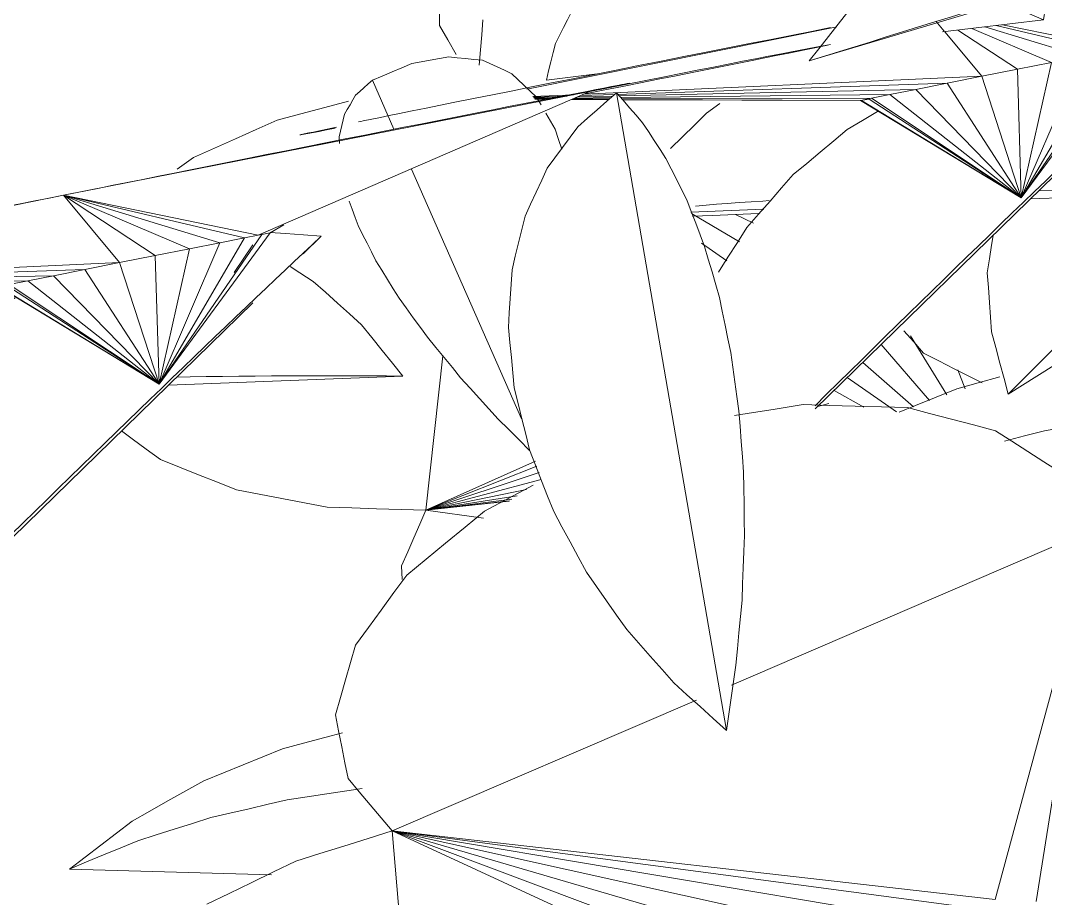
# Model space of a CAD drawing. Header units: metres. Extents: x 10.2 to 20.8, y -0.2 to 6.6.
# Drawn here: x 17.4592 to 17.5211, y 2.339 to 2.392 of the extents above; entities that cross this region are included whole.
import ezdxf

# ---------------------------------------------------------------- set-up
doc = ezdxf.new("R2010")
doc.units = ezdxf.units.M
doc.layers.add('Importações nas famílias', color=250, linetype='Continuous', lineweight=5)
doc.layers.add('Vegetação', color=7, linetype='Continuous', lineweight=5)

# ---------------------------------------------------------------- blocks, each defined once
blk = doc.blocks.new('Planta_pergolado_12200 - plantas pergolado_skp_Component_12-V1869-Corte 3')
at = {"layer": 'Importações nas famílias'}
for p, q in [((17.534921, 2.383636), (17.53563, 2.384112)), ((17.534168, 2.383074), (17.534921, 2.383636)), ((17.518825, 2.369471), (17.538124, 2.381592))]:
    blk.add_line(p, q, dxfattribs=at)
at = {"layer": 'Importações nas famílias', "flags": 128}
for points in [[(17.528759, 2.378815), (17.529546, 2.379458), (17.530334, 2.380101), (17.531122, 2.380744), (17.531909, 2.381387)], [(17.51791, 2.379049), (17.51782, 2.378456), (17.517693, 2.377626), (17.517566, 2.376796)], [(17.525503, 2.37595), (17.526317, 2.376667), (17.527131, 2.377383), (17.527945, 2.378099), (17.528759, 2.378815)], [(17.517566, 2.376796), (17.517629, 2.375903), (17.517692, 2.375009), (17.517755, 2.374115), (17.517819, 2.373221)], [(17.52218, 2.372824), (17.523011, 2.373606), (17.523842, 2.374387), (17.524673, 2.375169), (17.525503, 2.37595)], [(17.517819, 2.373221), (17.51807, 2.372283), (17.518322, 2.371346), (17.518573, 2.370408), (17.518825, 2.369471)], [(17.518825, 2.369471), (17.519664, 2.370309), (17.520502, 2.371147), (17.521341, 2.371986), (17.52218, 2.372824)]]:
    blk.add_lwpolyline(points, dxfattribs=at)
blk = doc.blocks.new('Planta_pergolado_12200 - plantas pergolado_skp_Component_12-V1870-Corte 3')
at = {"layer": 'Importações nas famílias'}
blk.add_line((17.545391, 2.368041), (17.54653, 2.367811), dxfattribs=at)
at = {"layer": 'Importações nas famílias', "flags": 128}
for points in [[(17.531482, 2.372276), (17.530164, 2.372221), (17.528846, 2.372166), (17.527528, 2.372111), (17.52621, 2.372056)], [(17.536609, 2.371877), (17.535328, 2.371977), (17.534046, 2.372077), (17.532764, 2.372177), (17.531482, 2.372276)], [(17.52621, 2.372056), (17.524886, 2.371847), (17.523562, 2.371638), (17.522238, 2.371429)], [(17.54147, 2.370866), (17.540255, 2.371119), (17.53904, 2.371371), (17.537825, 2.371624), (17.536609, 2.371877)], [(17.518318, 2.370505), (17.51702, 2.370147), (17.515722, 2.369789)], [(17.545951, 2.369268), (17.544831, 2.369667), (17.543711, 2.370067), (17.542591, 2.370466), (17.54147, 2.370866)], [(17.515722, 2.369789), (17.51448, 2.369291), (17.513238, 2.368792), (17.512238, 2.368391)], [(17.525919, 2.368129), (17.527156, 2.36826), (17.528393, 2.36839), (17.52963, 2.36852), (17.530866, 2.368651)], [(17.530866, 2.368651), (17.532099, 2.368691), (17.533332, 2.368731), (17.534564, 2.36877), (17.535797, 2.36881)], [(17.535797, 2.36881), (17.537012, 2.368759), (17.538227, 2.368708), (17.539442, 2.368657), (17.540657, 2.368606)], [(17.540657, 2.368606), (17.54184, 2.368465), (17.543024, 2.368324), (17.544207, 2.368182), (17.545391, 2.368041)], [(17.521011, 2.367251), (17.522238, 2.367471), (17.523465, 2.36769), (17.524692, 2.36791), (17.525919, 2.368129)], [(17.518603, 2.366639), (17.519807, 2.366945), (17.521011, 2.367251)]]:
    blk.add_lwpolyline(points, dxfattribs=at)
blk = doc.blocks.new('Planta_pergolado_12200 - plantas pergolado_skp_Component_17-V1872-Corte 3')
at = {"layer": 'Importações nas famílias', "flags": 128}
for points in [[(17.487136, 2.392064), (17.487062, 2.391153), (17.486989, 2.390242), (17.486915, 2.389332)], [(17.499787, 2.380206), (17.500976, 2.380256), (17.502369, 2.380315), (17.503762, 2.380374)], [(17.512526, 2.373298), (17.513124, 2.372625), (17.513722, 2.371952)], [(17.513722, 2.371952), (17.514646, 2.371479), (17.515569, 2.371007), (17.516493, 2.370534), (17.517253, 2.370145)]]:
    blk.add_lwpolyline(points, dxfattribs=at)
blk = doc.blocks.new('Planta_pergolado_12200 - plantas pergolado_skp_Component_16-V1873-Corte 3')
for name in ['Planta_pergolado_12200 - plantas pergolado_skp_Component_17-V1872-Corte 3', 'Planta_pergolado_12200 - plantas pergolado_skp_Component_12-V1869-Corte 3', 'Planta_pergolado_12200 - plantas pergolado_skp_Component_12-V1870-Corte 3']:
    blk.add_blockref(name, (0, 0))
blk = doc.blocks.new('Planta_pergolado_12200 - plantas pergolado_skp_-V1885-Corte 3')
blk.add_blockref('Planta_pergolado_12200 - plantas pergolado_skp_Component_16-V1873-Corte 3', (0, 0))
blk = doc.blocks.new('Planta_pergolado_12200 - plantas pergolado_skp_-3067460-Corte 3')
blk.add_blockref('Planta_pergolado_12200 - plantas pergolado_skp_-V1885-Corte 3', (0, 0))
blk = doc.blocks.new('Planta_pergolado_12200 - plantas pergolado_skp_-3067465-Corte 3')
blk.add_blockref('Planta_pergolado_12200 - plantas pergolado_skp_-3067460-Corte 3', (0, 0))
blk = doc.blocks.new('Planta_pergolado_12200 - plantas pergolado_skp_Component_12-V2364-Corte 3')
at = {"layer": 'Importações nas famílias'}
blk.add_line((17.462186, 2.340807), (17.474381, 2.340468), dxfattribs=at)
at = {"layer": 'Importações nas famílias', "flags": 128}
for points in [[(17.478665, 2.349027), (17.47759, 2.348739), (17.476318, 2.348399), (17.475045, 2.348059)], [(17.475045, 2.348059), (17.473855, 2.347579), (17.472665, 2.347099), (17.471475, 2.346618), (17.470285, 2.346138)], [(17.470285, 2.346138), (17.469205, 2.345529), (17.468125, 2.34492), (17.467045, 2.344311), (17.465965, 2.343702)], [(17.475329, 2.344984), (17.476527, 2.345167), (17.477724, 2.34535), (17.478921, 2.345534), (17.479846, 2.345676)], [(17.47071, 2.343912), (17.471865, 2.34418), (17.47302, 2.344448), (17.474174, 2.344716), (17.475329, 2.344984)], [(17.466313, 2.342515), (17.467412, 2.342864), (17.468512, 2.343214), (17.469611, 2.343563), (17.47071, 2.343912)], [(17.465965, 2.343702), (17.46502, 2.342978), (17.464075, 2.342254), (17.463131, 2.341531), (17.462186, 2.340807)], [(17.462186, 2.340807), (17.463218, 2.341234), (17.46425, 2.341661), (17.465281, 2.342088), (17.466313, 2.342515)]]:
    blk.add_lwpolyline(points, dxfattribs=at)
blk = doc.blocks.new('Planta_pergolado_12200 - plantas pergolado_skp_Component_17-V2366-Corte 3')
at = {"layer": 'Importações nas famílias'}
for p, q in [((17.46968, 2.383745), (17.468683, 2.383038)), ((17.502608, 2.378654), (17.499709, 2.380381)), ((17.502369, 2.380321), (17.503451, 2.379781)), ((17.501859, 2.377511), (17.500316, 2.37859)), ((17.515132, 2.369431), (17.512929, 2.372994)), ((17.511157, 2.372459), (17.514084, 2.369077)), ((17.483696, 2.362468), (17.484721, 2.371781)), ((17.513111, 2.368702), (17.510056, 2.371384)), ((17.512087, 2.368411), (17.509118, 2.370469)), ((17.516229, 2.3698), (17.515786, 2.370934)), ((17.510123, 2.368678), (17.508322, 2.369691)), ((17.507334, 2.368728), (17.508005, 2.368905)), ((17.490296, 2.36543), (17.483696, 2.362468)), ((17.483696, 2.362468), (17.490393, 2.365127)), ((17.483696, 2.362468), (17.490518, 2.364735)), ((17.483696, 2.362468), (17.490653, 2.364311)), ((17.483696, 2.362468), (17.489757, 2.363706)), ((17.483696, 2.362468), (17.489196, 2.363334)), ((17.483696, 2.362468), (17.488881, 2.363126)), ((17.483696, 2.362468), (17.488739, 2.363031)), ((17.483696, 2.362468), (17.488721, 2.36302)), ((17.483696, 2.362468), (17.487163, 2.361985)), ((17.482226, 2.359113), (17.482253, 2.35828))]:
    blk.add_line(p, q, dxfattribs=at)
at = {"layer": 'Importações nas famílias', "flags": 128}
for points in [[(17.484491, 2.395529), (17.484496, 2.394577), (17.4845, 2.393626), (17.484505, 2.392674), (17.48451, 2.391722)], [(17.48451, 2.391722), (17.485015, 2.39085), (17.485521, 2.389978)], [(17.47903, 2.38715), (17.477593, 2.386768), (17.476156, 2.386385), (17.474719, 2.386002)], [(17.474719, 2.386002), (17.473459, 2.385438), (17.472199, 2.384874), (17.47094, 2.38431), (17.46968, 2.383745)], [(17.465331, 2.367255), (17.465974, 2.36678), (17.466825, 2.366153), (17.467675, 2.365526)], [(17.467675, 2.365526), (17.468822, 2.365067), (17.469969, 2.364607), (17.471116, 2.364148), (17.472263, 2.363689)], [(17.472263, 2.363689), (17.47363, 2.363428), (17.474996, 2.363167), (17.476362, 2.362906), (17.477728, 2.362646)], [(17.477728, 2.362646), (17.47922, 2.362601), (17.480712, 2.362557), (17.482204, 2.362513), (17.483696, 2.362468)], [(17.483696, 2.362468), (17.483328, 2.36163), (17.482961, 2.360791), (17.482594, 2.359952), (17.482226, 2.359113)]]:
    blk.add_lwpolyline(points, dxfattribs=at)
blk = doc.blocks.new('Planta_pergolado_12200 - plantas pergolado_skp_Component_16-V2367-Corte 3')
for name in ['Planta_pergolado_12200 - plantas pergolado_skp_Component_17-V2366-Corte 3', 'Planta_pergolado_12200 - plantas pergolado_skp_Component_12-V2364-Corte 3']:
    blk.add_blockref(name, (0, 0))
blk = doc.blocks.new('Planta_pergolado_12200 - plantas pergolado_skp_-V2379-Corte 3')
blk.add_blockref('Planta_pergolado_12200 - plantas pergolado_skp_Component_16-V2367-Corte 3', (0, 0))
blk = doc.blocks.new('Planta_pergolado_12200 - plantas pergolado_skp_-3067414-Corte 3')
blk.add_blockref('Planta_pergolado_12200 - plantas pergolado_skp_-V2379-Corte 3', (0, 0))
blk = doc.blocks.new('Planta_pergolado_12200 - plantas pergolado_skp_Component_12-V2396-Corte 3')
at = {"layer": 'Importações nas famílias'}
blk.add_line((17.507188, 2.368586), (17.524475, 2.385455), dxfattribs=at)
at = {"layer": 'Importações nas famílias', "flags": 128}
for points in [[(17.527222, 2.388209), (17.527763, 2.388719), (17.528303, 2.389228)], [(17.524878, 2.385984), (17.525464, 2.38654), (17.52605, 2.387096), (17.526636, 2.387653), (17.527222, 2.388209)], [(17.510938, 2.386535), (17.510027, 2.385987), (17.509115, 2.385439)], [(17.522379, 2.383593), (17.523004, 2.384191), (17.523629, 2.384789), (17.524253, 2.385386), (17.524878, 2.385984)], [(17.509115, 2.385439), (17.5083, 2.384759), (17.507485, 2.384078), (17.506669, 2.383397), (17.505854, 2.382716)], [(17.519753, 2.381066), (17.52041, 2.381698), (17.521066, 2.38233), (17.521723, 2.382962), (17.522379, 2.383593)], [(17.505854, 2.382716), (17.505154, 2.381918), (17.504454, 2.38112), (17.503753, 2.380322), (17.503053, 2.379524)], [(17.517029, 2.378428), (17.51771, 2.379088), (17.518391, 2.379747), (17.519072, 2.380406), (17.519753, 2.381066)], [(17.503053, 2.379524), (17.502485, 2.378627), (17.501916, 2.377731), (17.501348, 2.376834)], [(17.514237, 2.375711), (17.514935, 2.37639), (17.515633, 2.37707), (17.516331, 2.377749), (17.517029, 2.378428)], [(17.511408, 2.372943), (17.512115, 2.373635), (17.512822, 2.374327), (17.51353, 2.375019), (17.514237, 2.375711)], [(17.508574, 2.370156), (17.509282, 2.370853), (17.509991, 2.37155), (17.510699, 2.372247), (17.511408, 2.372943)], [(17.50717, 2.368769), (17.507872, 2.369463), (17.508574, 2.370156)]]:
    blk.add_lwpolyline(points, dxfattribs=at)
blk = doc.blocks.new('Planta_pergolado_12200 - plantas pergolado_skp_Component_12-V2397-Corte 3')
at = {"layer": 'Importações nas famílias'}
for p, q in [((17.501432, 2.387002), (17.500624, 2.386423)), ((17.520174, 2.381258), (17.534329, 2.381808)), ((17.499674, 2.380461), (17.504089, 2.380633))]:
    blk.add_line(p, q, dxfattribs=at)
at = {"layer": 'Importações nas famílias', "flags": 128}
for points in [[(17.528919, 2.387523), (17.52811, 2.388039), (17.527513, 2.38842)], [(17.531824, 2.38491), (17.531098, 2.385563), (17.530371, 2.386216), (17.529645, 2.38687), (17.528919, 2.387523)], [(17.500624, 2.386423), (17.499898, 2.385713), (17.499172, 2.385004), (17.498447, 2.384294)], [(17.534329, 2.381808), (17.533703, 2.382584), (17.533076, 2.383359), (17.53245, 2.384134), (17.531824, 2.38491)], [(17.520678, 2.38175), (17.521486, 2.381764), (17.522452, 2.38178)], [(17.522452, 2.38178), (17.523437, 2.38179), (17.524422, 2.3818), (17.525408, 2.381809), (17.526393, 2.381819)], [(17.526393, 2.381819), (17.527386, 2.381821), (17.528379, 2.381824), (17.529373, 2.381826), (17.530366, 2.381828)], [(17.530366, 2.381828), (17.531357, 2.381823), (17.532348, 2.381818), (17.533338, 2.381813), (17.534329, 2.381808)], [(17.499955, 2.38082), (17.500595, 2.380873), (17.501235, 2.380927), (17.501876, 2.380981)], [(17.501876, 2.380981), (17.502593, 2.381029), (17.503309, 2.381078), (17.504026, 2.381126), (17.504395, 2.381151)]]:
    blk.add_lwpolyline(points, dxfattribs=at)
blk = doc.blocks.new('Planta_pergolado_12200 - plantas pergolado_skp_Component_17-V2399-Corte 3')
at = {"layer": 'Importações nas famílias'}
for p, q in [((17.508492, 2.391642), (17.48979, 2.387884)), ((17.514968, 2.391376), (17.514468, 2.391977)), ((17.521443, 2.389495), (17.516625, 2.391541)), ((17.523283, 2.389858), (17.517416, 2.391638)), ((17.524771, 2.39015), (17.518097, 2.39172)), ((17.525598, 2.39031), (17.51849, 2.391768)), ((17.517225, 2.388658), (17.514995, 2.391343)), ((17.519377, 2.389086), (17.515796, 2.391441)), ((17.519609, 2.38132), (17.526316, 2.390447)), ((17.519609, 2.38132), (17.525806, 2.390351)), ((17.519609, 2.38132), (17.524771, 2.39015)), ((17.519609, 2.38132), (17.523283, 2.389858)), ((17.519377, 2.389086), (17.517225, 2.388658)), ((17.521443, 2.389495), (17.519377, 2.389086)), ((17.519609, 2.38132), (17.519377, 2.389086)), ((17.519609, 2.38132), (17.521443, 2.389495)), ((17.493194, 2.387569), (17.517225, 2.388658)), ((17.515134, 2.388242), (17.517225, 2.388658)), ((17.519609, 2.38132), (17.517225, 2.388658)), ((17.515134, 2.388242), (17.495214, 2.387564)), ((17.513247, 2.387864), (17.495363, 2.387468)), ((17.511691, 2.387551), (17.513247, 2.387864)), ((17.513247, 2.387864), (17.515134, 2.388242)), ((17.519609, 2.38132), (17.513247, 2.387864)), ((17.519609, 2.38132), (17.515134, 2.388242)), ((17.490145, 2.38743), (17.492594, 2.387541)), ((17.492189, 2.387462), (17.490175, 2.387393)), ((17.491823, 2.387389), (17.490206, 2.387353)), ((17.490236, 2.387315), (17.49152, 2.38733)), ((17.49026, 2.387284), (17.491302, 2.387286)), ((17.491181, 2.387263), (17.490275, 2.387266)), ((17.491167, 2.38726), (17.490276, 2.387263)), ((17.494727, 2.387246), (17.492474, 2.387255)), ((17.494733, 2.387251), (17.492482, 2.387258)), ((17.492552, 2.387289), (17.494781, 2.387293)), ((17.492675, 2.387342), (17.494864, 2.387366)), ((17.49497, 2.387459), (17.492834, 2.387412)), ((17.495085, 2.38756), (17.493012, 2.38749)), ((17.495445, 2.387373), (17.511691, 2.387551)), ((17.495513, 2.387295), (17.510574, 2.387325)), ((17.50997, 2.3872), (17.495588, 2.387248)), ((17.509922, 2.387185), (17.495588, 2.387242)), ((17.509922, 2.387185), (17.510433, 2.387281)), ((17.50997, 2.3872), (17.509922, 2.387185)), ((17.519609, 2.38132), (17.509922, 2.387185)), ((17.510092, 2.387225), (17.50997, 2.3872)), ((17.50997, 2.3872), (17.519609, 2.38132)), ((17.510092, 2.387225), (17.510574, 2.387325)), ((17.519609, 2.38132), (17.510433, 2.387281)), ((17.510574, 2.387325), (17.511691, 2.387551)), ((17.519609, 2.38132), (17.510574, 2.387325)), ((17.519609, 2.38132), (17.511691, 2.387551)), ((17.4776, 2.385396), (17.478228, 2.385518))]:
    blk.add_line(p, q, dxfattribs=at)
at = {"layer": 'Importações nas famílias', "flags": 128}
for points in [[(17.508099, 2.391589), (17.506963, 2.391365), (17.505828, 2.391142)], [(17.505828, 2.391142), (17.504524, 2.390883), (17.50322, 2.390625), (17.501916, 2.390367), (17.500612, 2.390109)], [(17.500612, 2.390109), (17.499251, 2.389839), (17.497891, 2.389568), (17.49653, 2.389298), (17.49517, 2.389027)], [(17.49517, 2.389027), (17.493869, 2.388768), (17.492567, 2.388508), (17.491266, 2.388249), (17.489965, 2.387989)], [(17.489965, 2.387989), (17.488835, 2.387763), (17.487705, 2.387536), (17.486574, 2.38731), (17.485444, 2.387083)], [(17.485444, 2.387083), (17.484581, 2.386909), (17.483718, 2.386735), (17.482855, 2.386561), (17.481991, 2.386387)], [(17.479903, 2.38596), (17.479767, 2.38593), (17.479631, 2.385899)], [(17.481991, 2.386387), (17.481469, 2.38628), (17.480947, 2.386174), (17.480425, 2.386067), (17.479903, 2.38596)], [(17.477179, 2.385346), (17.476905, 2.385289), (17.476631, 2.385232), (17.476357, 2.385174), (17.476083, 2.385117)], [(17.476227, 2.385134), (17.47657, 2.385199), (17.476913, 2.385265), (17.477257, 2.38533), (17.4776, 2.385396)], [(17.478309, 2.385576), (17.477744, 2.385461), (17.477179, 2.385346)], [(17.476083, 2.385117), (17.476119, 2.385121), (17.476155, 2.385125), (17.476191, 2.38513), (17.476227, 2.385134)]]:
    blk.add_lwpolyline(points, dxfattribs=at)
blk = doc.blocks.new('Planta_pergolado_12200 - plantas pergolado_skp_Component_16-V2400-Corte 3')
for name in ['Planta_pergolado_12200 - plantas pergolado_skp_Component_17-V2399-Corte 3', 'Planta_pergolado_12200 - plantas pergolado_skp_Component_12-V2396-Corte 3', 'Planta_pergolado_12200 - plantas pergolado_skp_Component_12-V2397-Corte 3']:
    blk.add_blockref(name, (0, 0))
blk = doc.blocks.new('Planta_pergolado_12200 - plantas pergolado_skp_Component_12-V1754-Corte 3')
at = {"layer": 'Importações nas famílias'}
for p, q in [((17.483272, 2.596066), (17.468068, 2.590635)), ((17.458711, 2.587292), (17.444258, 2.582129))]:
    blk.add_line(p, q, dxfattribs=at)
at = {"layer": 'Importações nas famílias', "flags": 128}
for points in [[(17.468465, 2.597641), (17.467553, 2.597481), (17.466641, 2.597321), (17.465729, 2.597162), (17.464817, 2.597002)], [(17.472175, 2.597866), (17.471247, 2.59781), (17.47032, 2.597753), (17.469392, 2.597697), (17.468465, 2.597641)], [(17.475908, 2.597677), (17.474974, 2.597724), (17.474041, 2.597772), (17.473108, 2.597819), (17.472175, 2.597866)], [(17.47962, 2.597075), (17.478692, 2.597225), (17.477764, 2.597376), (17.476836, 2.597526), (17.475908, 2.597677)], [(17.464817, 2.597002), (17.463931, 2.596742), (17.463045, 2.596481), (17.462159, 2.59622), (17.461273, 2.595959)], [(17.483272, 2.596066), (17.482359, 2.596318), (17.481446, 2.59657), (17.480533, 2.596823), (17.47962, 2.597075)], [(17.461273, 2.595959), (17.460423, 2.5956), (17.459573, 2.59524), (17.458723, 2.594881), (17.457873, 2.594522)], [(17.479922, 2.594959), (17.480411, 2.595123), (17.4809, 2.595287), (17.481389, 2.595452), (17.481878, 2.595616)], [(17.481878, 2.595616), (17.482227, 2.595729), (17.482575, 2.595841), (17.482924, 2.595954), (17.483272, 2.596066)], [(17.477449, 2.594108), (17.478067, 2.594321), (17.478685, 2.594533), (17.479303, 2.594746), (17.479922, 2.594959)], [(17.457873, 2.594522), (17.457068, 2.594068), (17.456263, 2.593614), (17.455458, 2.59316), (17.454653, 2.592706)], [(17.474518, 2.593085), (17.475251, 2.593341), (17.475984, 2.593597), (17.476716, 2.593853), (17.477449, 2.594108)], [(17.471198, 2.591914), (17.472028, 2.592207), (17.472858, 2.5925), (17.473688, 2.592793), (17.474518, 2.593085)], [(17.454653, 2.592706), (17.453902, 2.592163), (17.453151, 2.59162), (17.4524, 2.591077), (17.451649, 2.590534)], [(17.46767, 2.590659), (17.468474, 2.590945), (17.469382, 2.591268), (17.47029, 2.591591), (17.471198, 2.591914)], [(17.451649, 2.590534), (17.450961, 2.589907), (17.450273, 2.58928), (17.449584, 2.588654), (17.448896, 2.588027)], [(17.448896, 2.588027), (17.448278, 2.587324), (17.447659, 2.586621), (17.447041, 2.585918), (17.446423, 2.585215)], [(17.455679, 2.586331), (17.456688, 2.586698), (17.457697, 2.587064), (17.458577, 2.587384)], [(17.451696, 2.584875), (17.452692, 2.585239), (17.453688, 2.585603), (17.454683, 2.585967), (17.455679, 2.586331)], [(17.446423, 2.585215), (17.445882, 2.584444), (17.445341, 2.583672), (17.444799, 2.5829), (17.444258, 2.582129)], [(17.447859, 2.583463), (17.448818, 2.583816), (17.449778, 2.584169), (17.450737, 2.584522), (17.451696, 2.584875)], [(17.444258, 2.582129), (17.445158, 2.582462), (17.446059, 2.582796), (17.446959, 2.58313), (17.447859, 2.583463)]]:
    blk.add_lwpolyline(points, dxfattribs=at)
blk = doc.blocks.new('Planta_pergolado_12200 - plantas pergolado_skp_Component_12-V1755-Corte 3')
at = {"layer": 'Importações nas famílias'}
blk.add_line((17.496221, 2.573475), (17.455891, 2.589615), dxfattribs=at)
at = {"layer": 'Importações nas famílias', "flags": 128}
for points in [[(17.463335, 2.590814), (17.462394, 2.590716), (17.461454, 2.590617), (17.460514, 2.590518), (17.459574, 2.59042)], [(17.467132, 2.590794), (17.466183, 2.590799), (17.465233, 2.590804), (17.464284, 2.590809), (17.463335, 2.590814)], [(17.470924, 2.59036), (17.469976, 2.590469), (17.469028, 2.590577), (17.46808, 2.590686), (17.467132, 2.590794)], [(17.459574, 2.59042), (17.458653, 2.590219), (17.457732, 2.590018), (17.456811, 2.589816), (17.455891, 2.589615)], [(17.474668, 2.589517), (17.473732, 2.589728), (17.472796, 2.589939), (17.47186, 2.590149), (17.470924, 2.59036)], [(17.455891, 2.589615), (17.456301, 2.589245), (17.456711, 2.588874), (17.457122, 2.588503), (17.457532, 2.588133)], [(17.478322, 2.588273), (17.477409, 2.588584), (17.476495, 2.588895), (17.475582, 2.589206), (17.474668, 2.589517)], [(17.457532, 2.588133), (17.45808, 2.587737), (17.458629, 2.587342), (17.459177, 2.586947), (17.459725, 2.586551)], [(17.481847, 2.586644), (17.480966, 2.587051), (17.480085, 2.587459), (17.479203, 2.587866), (17.478322, 2.588273)], [(17.459725, 2.586551), (17.460398, 2.586141), (17.461072, 2.58573), (17.461745, 2.585319), (17.462418, 2.584909)], [(17.485202, 2.584646), (17.484363, 2.585146), (17.483524, 2.585645), (17.482686, 2.586144), (17.481847, 2.586644)], [(17.462418, 2.584909), (17.463201, 2.584492), (17.463983, 2.584075), (17.464766, 2.583659), (17.465548, 2.583242)], [(17.48835, 2.582303), (17.487563, 2.582889), (17.486776, 2.583474), (17.485989, 2.58406), (17.485202, 2.584646)], [(17.465548, 2.583242), (17.466421, 2.58283), (17.467295, 2.582417), (17.468168, 2.582005), (17.469041, 2.581592)], [(17.491258, 2.579639), (17.490531, 2.580305), (17.489804, 2.580971), (17.489077, 2.581637), (17.48835, 2.582303)], [(17.469041, 2.581592), (17.469985, 2.581194), (17.470929, 2.580795), (17.471872, 2.580396), (17.472816, 2.579997)], [(17.472816, 2.579997), (17.473808, 2.579621), (17.4748, 2.579246), (17.475792, 2.57887), (17.476784, 2.578494)], [(17.493891, 2.576686), (17.493233, 2.577424), (17.492574, 2.578163), (17.491916, 2.578901), (17.491258, 2.579639)], [(17.476784, 2.578494), (17.4778, 2.57815), (17.478817, 2.577806), (17.479834, 2.577462), (17.480851, 2.577118)], [(17.480851, 2.577118), (17.481869, 2.576814), (17.482887, 2.57651), (17.483905, 2.576206), (17.484923, 2.575902)], [(17.496221, 2.573475), (17.495639, 2.574278), (17.495056, 2.57508), (17.494473, 2.575883), (17.493891, 2.576686)], [(17.484923, 2.575902), (17.485918, 2.575645), (17.486913, 2.575388), (17.487908, 2.575131), (17.488903, 2.574874)], [(17.488903, 2.574874), (17.489852, 2.574671), (17.490801, 2.574467), (17.49175, 2.574263), (17.492699, 2.574059)], [(17.492699, 2.574059), (17.493579, 2.573913), (17.49446, 2.573767), (17.495341, 2.573621), (17.496221, 2.573475)]]:
    blk.add_lwpolyline(points, dxfattribs=at)
blk = doc.blocks.new('Planta_pergolado_12200 - plantas pergolado_skp_Component_12-V2401-Corte 3')
at = {"layer": 'Importações nas famílias'}
for p, q in [((17.480462, 2.388415), (17.481766, 2.385455)), ((17.490638, 2.386925), (17.49035, 2.387413)), ((17.478463, 2.384991), (17.478471, 2.384593)), ((17.482826, 2.383047), (17.489462, 2.36798))]:
    blk.add_line(p, q, dxfattribs=at)
at = {"layer": 'Importações nas famílias', "flags": 128}
for points in [[(17.485075, 2.389826), (17.484517, 2.389725), (17.48396, 2.389624), (17.483402, 2.389522), (17.482845, 2.389421)], [(17.4871, 2.389621), (17.486594, 2.389672), (17.486088, 2.389723), (17.485581, 2.389775), (17.485075, 2.389826)], [(17.488872, 2.38881), (17.488429, 2.389013), (17.487986, 2.389215), (17.487543, 2.389418), (17.4871, 2.389621)], [(17.482845, 2.389421), (17.482249, 2.38917), (17.481653, 2.388918), (17.481058, 2.388667), (17.480462, 2.388415)], [(17.480462, 2.388415), (17.480209, 2.38819), (17.479957, 2.387964), (17.479705, 2.387738), (17.479452, 2.387513)], [(17.49035, 2.387413), (17.489981, 2.387762), (17.489611, 2.388111), (17.489242, 2.388461), (17.488872, 2.38881)], [(17.479452, 2.387513), (17.479285, 2.387226), (17.479118, 2.38694), (17.478951, 2.386653), (17.478783, 2.386367)], [(17.478783, 2.386367), (17.478703, 2.386023), (17.478623, 2.385679), (17.478543, 2.385335), (17.478463, 2.384991)], [(17.491499, 2.385461), (17.491212, 2.385949), (17.490925, 2.386437)], [(17.49189, 2.384249), (17.491698, 2.384847), (17.491499, 2.385461)], [(17.479061, 2.381118), (17.479244, 2.380627), (17.479426, 2.380135), (17.479609, 2.379643)], [(17.479609, 2.379643), (17.479877, 2.379113), (17.480144, 2.378582), (17.480412, 2.378052), (17.480679, 2.377521)], [(17.480679, 2.377521), (17.481028, 2.376957), (17.481378, 2.376394), (17.481727, 2.37583), (17.482077, 2.375266)], [(17.482077, 2.375266), (17.482504, 2.374676), (17.482931, 2.374085), (17.483359, 2.373495), (17.483786, 2.372904)], [(17.483786, 2.372904), (17.484286, 2.372294), (17.484787, 2.371683), (17.485288, 2.371072), (17.485788, 2.370462)], [(17.485788, 2.370462), (17.486356, 2.369838), (17.486925, 2.369213), (17.487493, 2.368589), (17.488061, 2.367965)], [(17.488061, 2.367965), (17.488691, 2.367334), (17.48932, 2.366704), (17.48995, 2.366073)]]:
    blk.add_lwpolyline(points, dxfattribs=at)
blk = doc.blocks.new('Planta_pergolado_12200 - plantas pergolado_skp_Component_12-V2402-Corte 3')
at = {"layer": 'Importações nas famílias'}
for p, q in [((17.476284, 2.377944), (17.477366, 2.378999)), ((17.445788, 2.348184), (17.473255, 2.374988))]:
    blk.add_line(p, q, dxfattribs=at)
at = {"layer": 'Importações nas famílias', "flags": 128}
for points in [[(17.477366, 2.378999), (17.476299, 2.379078), (17.475232, 2.379156), (17.474297, 2.379225)], [(17.475203, 2.376962), (17.475744, 2.377472), (17.476284, 2.377981), (17.476825, 2.37849), (17.477366, 2.378999)], [(17.472859, 2.374737), (17.473445, 2.375293), (17.474031, 2.375849), (17.474617, 2.376406), (17.475203, 2.376962)], [(17.458919, 2.375288), (17.458008, 2.37474), (17.457096, 2.374192)], [(17.457096, 2.374192), (17.456281, 2.373511), (17.455466, 2.372831), (17.45465, 2.37215), (17.453835, 2.371469)], [(17.47036, 2.372346), (17.470985, 2.372944), (17.47161, 2.373541), (17.472234, 2.374139), (17.472859, 2.374737)], [(17.467734, 2.369819), (17.468391, 2.370451), (17.469047, 2.371083), (17.469704, 2.371715), (17.47036, 2.372346)], [(17.453835, 2.371469), (17.453135, 2.370671), (17.452435, 2.369873), (17.451735, 2.369075), (17.451034, 2.368277)], [(17.46501, 2.367181), (17.465691, 2.367841), (17.466372, 2.3685), (17.467053, 2.369159), (17.467734, 2.369819)], [(17.451034, 2.368277), (17.450466, 2.36738), (17.449897, 2.366483), (17.449329, 2.365587), (17.44876, 2.36469)], [(17.462218, 2.364464), (17.462916, 2.365143), (17.463614, 2.365823), (17.464312, 2.366502), (17.46501, 2.367181)], [(17.44876, 2.36469), (17.448337, 2.363716), (17.447913, 2.362742), (17.44749, 2.361768), (17.447066, 2.360794)], [(17.459389, 2.361696), (17.460096, 2.362388), (17.460803, 2.36308), (17.461511, 2.363772), (17.462218, 2.364464)], [(17.456555, 2.358909), (17.457263, 2.359606), (17.457972, 2.360303), (17.45868, 2.361), (17.459389, 2.361696)], [(17.447066, 2.360794), (17.446798, 2.359765), (17.446529, 2.358737), (17.446261, 2.357708), (17.445992, 2.356679)], [(17.453747, 2.356134), (17.454449, 2.356828), (17.455151, 2.357522), (17.455853, 2.358215), (17.456555, 2.358909)], [(17.445992, 2.356679), (17.445885, 2.35562), (17.445777, 2.354561), (17.44567, 2.353502), (17.445563, 2.352443)], [(17.450996, 2.353401), (17.451684, 2.354084), (17.452372, 2.354768), (17.453059, 2.355451), (17.453747, 2.356134)], [(17.448333, 2.350741), (17.448999, 2.351406), (17.449665, 2.352071), (17.45033, 2.352736), (17.450996, 2.353401)], [(17.445563, 2.352443), (17.445619, 2.351378), (17.445675, 2.350313), (17.445732, 2.349248), (17.445788, 2.348184)], [(17.445788, 2.348184), (17.446424, 2.348823), (17.447061, 2.349462), (17.447697, 2.350102), (17.448333, 2.350741)]]:
    blk.add_lwpolyline(points, dxfattribs=at)
blk = doc.blocks.new('Planta_pergolado_12200 - plantas pergolado_skp_Component_12-V1764-Corte 3')
at = {"layer": 'Importações nas famílias'}
for p, q in [((17.217742, 2.563709), (17.216964, 2.563089)), ((17.236758, 2.558954), (17.250865, 2.560244)), ((17.211888, 2.556679), (17.220728, 2.557488))]:
    blk.add_line(p, q, dxfattribs=at)
at = {"layer": 'Importações nas famílias', "flags": 128}
for points in [[(17.245163, 2.565668), (17.244328, 2.566141), (17.243712, 2.56649)], [(17.248201, 2.56321), (17.247442, 2.563825), (17.246682, 2.564439), (17.245923, 2.565054), (17.245163, 2.565668)], [(17.216964, 2.563089), (17.216277, 2.562342), (17.215589, 2.561595), (17.214902, 2.560848), (17.214214, 2.560102)], [(17.250865, 2.560244), (17.250199, 2.560986), (17.249533, 2.561727), (17.248867, 2.562469), (17.248201, 2.56321)], [(17.214214, 2.560102), (17.213633, 2.559246), (17.213051, 2.55839), (17.212469, 2.557535), (17.211888, 2.556679)], [(17.239006, 2.559595), (17.239989, 2.559656), (17.240972, 2.559717), (17.241956, 2.559778), (17.242939, 2.55984)], [(17.242939, 2.55984), (17.243931, 2.559894), (17.244923, 2.559948), (17.245915, 2.560003), (17.246907, 2.560057)], [(17.246907, 2.560057), (17.247896, 2.560104), (17.248886, 2.560151), (17.249876, 2.560197), (17.250865, 2.560244)], [(17.237236, 2.559471), (17.238042, 2.559528), (17.239006, 2.559595)], [(17.2185, 2.557719), (17.219213, 2.557805), (17.219926, 2.557891), (17.22064, 2.557977)], [(17.213741, 2.557023), (17.214294, 2.55711), (17.214847, 2.557197), (17.2154, 2.557284), (17.215953, 2.557371)], [(17.215953, 2.557371), (17.21659, 2.557458), (17.217226, 2.557545), (17.217863, 2.557632), (17.2185, 2.557719)], [(17.211888, 2.556679), (17.212351, 2.556765), (17.212814, 2.556851), (17.213277, 2.556937), (17.213741, 2.557023)]]:
    blk.add_lwpolyline(points, dxfattribs=at)
blk = doc.blocks.new('Planta_pergolado_12200 - plantas pergolado_skp_Component_12-V1759-Corte 3')
at = {"layer": 'Importações nas famílias'}
blk.add_line((17.441381, 2.541516), (17.432748, 2.579604), dxfattribs=at)
at = {"layer": 'Importações nas famílias', "flags": 128}
for points in [[(17.432748, 2.579604), (17.432194, 2.579063), (17.431639, 2.578521), (17.431084, 2.577979), (17.43053, 2.577437)], [(17.434403, 2.577883), (17.43399, 2.578314), (17.433576, 2.578744), (17.433162, 2.579174), (17.432748, 2.579604)], [(17.435931, 2.575796), (17.435549, 2.576318), (17.435167, 2.57684), (17.434785, 2.577362), (17.434403, 2.577883)], [(17.43053, 2.577437), (17.430099, 2.576788), (17.429669, 2.576139), (17.429239, 2.57549), (17.428809, 2.57484)], [(17.437315, 2.573367), (17.436969, 2.573974), (17.436623, 2.574582), (17.436277, 2.575189), (17.435931, 2.575796)], [(17.428809, 2.57484), (17.428513, 2.574099), (17.428217, 2.573357), (17.427921, 2.572616), (17.427626, 2.571875)], [(17.438538, 2.570621), (17.438232, 2.571308), (17.437926, 2.571994), (17.43762, 2.57268), (17.437315, 2.573367)], [(17.427626, 2.571875), (17.427471, 2.571058), (17.427317, 2.570242), (17.427163, 2.569426), (17.427009, 2.56861)], [(17.439589, 2.567591), (17.439326, 2.568348), (17.439064, 2.569106), (17.438801, 2.569864), (17.438538, 2.570621)], [(17.427009, 2.56861), (17.426999, 2.567738), (17.42699, 2.566866), (17.426981, 2.565994), (17.426972, 2.565123)], [(17.440455, 2.564308), (17.440238, 2.565129), (17.440022, 2.565949), (17.439805, 2.56677), (17.439589, 2.567591)], [(17.426972, 2.565123), (17.427108, 2.564216), (17.427244, 2.563309), (17.42738, 2.562401), (17.427516, 2.561494)], [(17.441126, 2.560811), (17.440958, 2.561685), (17.44079, 2.56256), (17.440622, 2.563434), (17.440455, 2.564308)], [(17.427516, 2.561494), (17.427794, 2.560574), (17.428073, 2.559653), (17.428351, 2.558732), (17.428629, 2.557811)], [(17.441595, 2.557137), (17.441477, 2.558056), (17.44136, 2.558974), (17.441243, 2.559892), (17.441126, 2.560811)], [(17.428629, 2.557811), (17.429043, 2.556898), (17.429457, 2.555984), (17.42987, 2.555071), (17.430284, 2.554158)], [(17.441857, 2.553328), (17.441791, 2.55428), (17.441726, 2.555233), (17.44166, 2.556185), (17.441595, 2.557137)], [(17.430284, 2.554158), (17.430824, 2.553274), (17.431364, 2.55239), (17.431903, 2.551506), (17.432443, 2.550621)], [(17.441908, 2.549426), (17.441895, 2.550401), (17.441882, 2.551377), (17.44187, 2.552352), (17.441857, 2.553328)], [(17.432443, 2.550621), (17.433096, 2.549787), (17.433749, 2.548953), (17.434402, 2.548119), (17.435054, 2.547285)], [(17.441749, 2.545474), (17.441789, 2.546462), (17.441829, 2.54745), (17.441869, 2.548438), (17.441908, 2.549426)], [(17.435054, 2.547285), (17.435805, 2.54652), (17.436556, 2.545755), (17.437307, 2.54499), (17.438057, 2.544225)], [(17.441381, 2.541516), (17.441473, 2.542505), (17.441565, 2.543495), (17.441657, 2.544484), (17.441749, 2.545474)], [(17.438057, 2.544225), (17.438888, 2.543548), (17.439719, 2.542871), (17.44055, 2.542193), (17.441381, 2.541516)]]:
    blk.add_lwpolyline(points, dxfattribs=at)
blk = doc.blocks.new('Planta_pergolado_12200 - plantas pergolado_skp_Component_17-V2403-Corte 3')
at = {"layer": 'Importações nas famílias'}
for p, q in [((17.461833, 2.381472), (17.493575, 2.387735)), ((17.493575, 2.387735), (17.473579, 2.379063)), ((17.461833, 2.381472), (17.434753, 2.37603)), ((17.465206, 2.377411), (17.461833, 2.381472)), ((17.467358, 2.377839), (17.461833, 2.381472)), ((17.469425, 2.378248), (17.461833, 2.381472)), ((17.471264, 2.378611), (17.461833, 2.381472)), ((17.472752, 2.378903), (17.461833, 2.381472)), ((17.473579, 2.379063), (17.461833, 2.381472)), ((17.46759, 2.370073), (17.474297, 2.3792)), ((17.46759, 2.370073), (17.473787, 2.379104)), ((17.473787, 2.379104), (17.473579, 2.379063)), ((17.474297, 2.3792), (17.473787, 2.379104)), ((17.475122, 2.379686), (17.474297, 2.3792)), ((17.46759, 2.370073), (17.472752, 2.378903)), ((17.46759, 2.370073), (17.471264, 2.378611)), ((17.471264, 2.378611), (17.469425, 2.378248)), ((17.472752, 2.378903), (17.471264, 2.378611)), ((17.472134, 2.376816), (17.473255, 2.37848)), ((17.473579, 2.379063), (17.472752, 2.378903)), ((17.469425, 2.378248), (17.467358, 2.377839)), ((17.46759, 2.370073), (17.469425, 2.378248)), ((17.434753, 2.37603), (17.465206, 2.377411)), ((17.463115, 2.376995), (17.465206, 2.377411)), ((17.467358, 2.377839), (17.465206, 2.377411)), ((17.46759, 2.370073), (17.465206, 2.377411)), ((17.46759, 2.370073), (17.467358, 2.377839)), ((17.463115, 2.376995), (17.434753, 2.37603)), ((17.461228, 2.376617), (17.434753, 2.37603)), ((17.459672, 2.376304), (17.461228, 2.376617)), ((17.461228, 2.376617), (17.463115, 2.376995)), ((17.46759, 2.370073), (17.461228, 2.376617)), ((17.46759, 2.370073), (17.463115, 2.376995)), ((17.434753, 2.37603), (17.459672, 2.376304)), ((17.46759, 2.370073), (17.458414, 2.376034)), ((17.458555, 2.376078), (17.459672, 2.376304)), ((17.46759, 2.370073), (17.458555, 2.376078)), ((17.46759, 2.370073), (17.459672, 2.376304)), ((17.46759, 2.370073), (17.457904, 2.375938)), ((17.457951, 2.375953), (17.46759, 2.370073))]:
    blk.add_line(p, q, dxfattribs=at)
at = {"layer": 'Importações nas famílias', "flags": 128}
for points in [[(17.507212, 2.390415), (17.506694, 2.390315), (17.506176, 2.390214), (17.505658, 2.390114), (17.50514, 2.390014)], [(17.506169, 2.390174), (17.506562, 2.390255), (17.506956, 2.390336), (17.50735, 2.390417), (17.507744, 2.390498)], [(17.5081, 2.39058), (17.507878, 2.390539), (17.507656, 2.390498), (17.507434, 2.390456), (17.507212, 2.390415)], [(17.507744, 2.390498), (17.507833, 2.390518), (17.507922, 2.390539), (17.508011, 2.39056), (17.5081, 2.39058)], [(17.499863, 2.388903), (17.500767, 2.389085), (17.501672, 2.389267), (17.502576, 2.389448), (17.50348, 2.38963)], [(17.50514, 2.390014), (17.504361, 2.389861), (17.503583, 2.389709), (17.502804, 2.389556), (17.502025, 2.389404)], [(17.50348, 2.38963), (17.504152, 2.389766), (17.504824, 2.389902), (17.505496, 2.390038), (17.506169, 2.390174)], [(17.502025, 2.389404), (17.501039, 2.38921), (17.500053, 2.389015), (17.499067, 2.388821), (17.498081, 2.388627)], [(17.498081, 2.388627), (17.496955, 2.388404), (17.495828, 2.388181), (17.494702, 2.387958), (17.493575, 2.387735)], [(17.495563, 2.388044), (17.496638, 2.388259), (17.497713, 2.388474), (17.498788, 2.388689), (17.499863, 2.388903)], [(17.493503, 2.387765), (17.492773, 2.387623), (17.492043, 2.38748), (17.491313, 2.387337), (17.490583, 2.387194)], [(17.493218, 2.387577), (17.49439, 2.38781), (17.495563, 2.388044)], [(17.495347, 2.388121), (17.494886, 2.388032), (17.494425, 2.387943), (17.493964, 2.387854), (17.493503, 2.387765)], [(17.493575, 2.387735), (17.494028, 2.387828), (17.49448, 2.38792), (17.494932, 2.388013), (17.495385, 2.388105)], [(17.495989, 2.388237), (17.495829, 2.388208), (17.495668, 2.388179), (17.495508, 2.38815), (17.495347, 2.388121)], [(17.495385, 2.388105), (17.495536, 2.388138), (17.495687, 2.388171), (17.495838, 2.388204), (17.495989, 2.388237)], [(17.490583, 2.387194), (17.489633, 2.387007), (17.488684, 2.38682), (17.487734, 2.386633), (17.486784, 2.386447)], [(17.486784, 2.386447), (17.48568, 2.386228), (17.484576, 2.38601), (17.483472, 2.385792), (17.482367, 2.385573)], [(17.482367, 2.385573), (17.481184, 2.385338), (17.48, 2.385103), (17.478816, 2.384869), (17.477632, 2.384634)], [(17.477632, 2.384634), (17.47645, 2.384398), (17.475267, 2.384163), (17.474085, 2.383928), (17.472902, 2.383692)], [(17.472902, 2.383692), (17.471802, 2.383472), (17.470701, 2.383253), (17.4696, 2.383033), (17.4685, 2.382813)], [(17.4685, 2.382813), (17.467556, 2.382623), (17.466612, 2.382434), (17.465668, 2.382245), (17.464724, 2.382055)], [(17.464724, 2.382055), (17.464002, 2.38191), (17.463279, 2.381764), (17.462556, 2.381618), (17.461833, 2.381472)], [(17.461833, 2.381472), (17.460963, 2.381301), (17.460092, 2.381131), (17.459222, 2.38096), (17.458351, 2.38079)]]:
    blk.add_lwpolyline(points, dxfattribs=at)
blk = doc.blocks.new('Planta_pergolado_12200 - plantas pergolado_skp_Component_16-V2404-Corte 3')
at = {"rotation": 357.0000000000001}
for name, p in [('Planta_pergolado_12200 - plantas pergolado_skp_Component_12-V1754-Corte 3', (-0.048666, 0.72395)), ('Planta_pergolado_12200 - plantas pergolado_skp_Component_12-V1755-Corte 3', (-0.048666, 0.72395)), ('Planta_pergolado_12200 - plantas pergolado_skp_Component_12-V1759-Corte 3', (-0.048666, 0.72395)), ('Planta_pergolado_12200 - plantas pergolado_skp_Component_12-V1764-Corte 3', (0.121094, 0.716666))]:
    blk.add_blockref(name, p, dxfattribs=at)
for name in ['Planta_pergolado_12200 - plantas pergolado_skp_Component_17-V2403-Corte 3', 'Planta_pergolado_12200 - plantas pergolado_skp_Component_12-V2401-Corte 3', 'Planta_pergolado_12200 - plantas pergolado_skp_Component_12-V2402-Corte 3']:
    blk.add_blockref(name, (0, 0))
blk = doc.blocks.new('Planta_pergolado_12200 - plantas pergolado_skp_Component_12-V2453-Corte 3')
at = {"layer": 'Importações nas famílias'}
for p, q in [((17.507304, 2.398119), (17.506392, 2.397706)), ((17.514867, 2.391328), (17.52095, 2.392067)), ((17.490962, 2.388425), (17.494029, 2.388798))]:
    blk.add_line(p, q, dxfattribs=at)
at = {"layer": 'Importações nas famílias', "flags": 128}
for points in [[(17.513938, 2.39996), (17.513159, 2.3998), (17.51238, 2.39964), (17.511601, 2.399481), (17.510822, 2.399321)], [(17.516579, 2.40002), (17.515919, 2.400005), (17.515258, 2.39999), (17.514598, 2.399975), (17.513938, 2.39996)], [(17.518156, 2.399631), (17.517631, 2.39976), (17.517105, 2.39989), (17.516579, 2.40002)], [(17.510822, 2.399321), (17.509943, 2.399021), (17.509063, 2.39872), (17.508184, 2.39842), (17.507304, 2.398119)], [(17.506208, 2.397623), (17.505385, 2.397251), (17.504426, 2.396816), (17.504395, 2.396802)], [(17.497796, 2.396241), (17.498422, 2.396368), (17.499049, 2.396496), (17.499676, 2.396624), (17.500302, 2.396751)], [(17.500302, 2.396751), (17.50101, 2.396786), (17.501718, 2.39682), (17.502426, 2.396854), (17.503134, 2.396889)], [(17.503134, 2.396889), (17.503915, 2.396829), (17.504696, 2.39677), (17.505477, 2.396711), (17.506258, 2.396651)], [(17.506258, 2.396651), (17.507103, 2.396499), (17.507949, 2.396346), (17.508795, 2.396194), (17.50964, 2.396041)], [(17.495641, 2.395362), (17.49618, 2.395582), (17.496719, 2.395801), (17.497257, 2.396021), (17.497796, 2.396241)], [(17.50964, 2.396041), (17.510541, 2.395798), (17.511442, 2.395554), (17.512085, 2.39538)], [(17.493863, 2.394126), (17.494308, 2.394435), (17.494752, 2.394744), (17.495197, 2.395053), (17.495641, 2.395362)], [(17.492481, 2.392545), (17.492827, 2.39294), (17.493172, 2.393336), (17.493518, 2.393731), (17.493863, 2.394126)], [(17.52095, 2.392067), (17.521049, 2.392713), (17.521148, 2.39336)], [(17.518989, 2.392901), (17.519969, 2.392484), (17.52095, 2.392067)], [(17.491511, 2.390638), (17.491753, 2.391115), (17.491996, 2.391592), (17.492239, 2.392068), (17.492481, 2.392545)], [(17.490962, 2.388425), (17.491099, 2.388979), (17.491236, 2.389532), (17.491373, 2.390085), (17.491511, 2.390638)]]:
    blk.add_lwpolyline(points, dxfattribs=at)
blk = doc.blocks.new('Planta_pergolado_12200 - plantas pergolado_skp_Component_16-V2456-Corte 3')
blk.add_blockref('Planta_pergolado_12200 - plantas pergolado_skp_Component_12-V2453-Corte 3', (0, 0))
blk = doc.blocks.new('Planta_pergolado_12200 - plantas pergolado_skp_Component_17-V2459-Corte 3')
at = {"layer": 'Importações nas famílias'}
for p, q in [((17.524082, 2.361365), (17.502122, 2.351912)), ((17.518042, 2.33896), (17.524082, 2.361365)), ((17.520506, 2.338846), (17.524082, 2.361365)), ((17.500022, 2.351008), (17.481663, 2.343105)), ((17.512745, 2.337892), (17.481663, 2.343105)), ((17.481663, 2.343105), (17.510274, 2.336783)), ((17.481663, 2.343105), (17.50815, 2.335384)), ((17.515395, 2.338634), (17.481663, 2.343105)), ((17.481663, 2.343105), (17.518042, 2.33896)), ((17.483886, 2.316504), (17.481663, 2.343105)), ((17.505486, 2.33211), (17.481663, 2.343105)), ((17.506517, 2.33379), (17.481663, 2.343105))]:
    blk.add_line(p, q, dxfattribs=at)
at = {"layer": 'Importações nas famílias', "flags": 128}
for points in [[(17.50645, 2.368838), (17.504767, 2.368572), (17.503083, 2.368307), (17.502312, 2.368185)], [(17.512746, 2.368661), (17.511172, 2.368705), (17.509598, 2.368749), (17.508024, 2.368793), (17.50645, 2.368838)], [(17.518066, 2.367261), (17.516736, 2.367611), (17.515406, 2.367961), (17.514076, 2.368311), (17.512746, 2.368661)], [(17.521955, 2.364758), (17.520983, 2.365384), (17.520011, 2.36601), (17.519038, 2.366635), (17.518066, 2.367261)], [(17.490173, 2.363983), (17.4887, 2.363191), (17.487226, 2.362399)], [(17.487226, 2.362399), (17.486054, 2.361435), (17.484881, 2.360471), (17.483709, 2.359507), (17.482537, 2.358544)], [(17.482537, 2.358544), (17.481766, 2.35749), (17.480995, 2.356436), (17.480224, 2.355383), (17.479453, 2.354329)], [(17.479453, 2.354329), (17.479149, 2.353276), (17.478846, 2.352223), (17.478542, 2.35117), (17.478238, 2.350117)], [(17.478238, 2.350117), (17.478428, 2.349154), (17.478618, 2.348191), (17.478807, 2.347228), (17.478997, 2.346266)], [(17.478997, 2.346266), (17.479663, 2.345475), (17.48033, 2.344685), (17.480997, 2.343895), (17.481663, 2.343105)], [(17.481663, 2.343105), (17.480207, 2.34265), (17.47875, 2.342195), (17.477293, 2.341741), (17.475836, 2.341286)], [(17.475836, 2.341286), (17.474497, 2.340635), (17.473159, 2.339985), (17.47182, 2.339334), (17.470481, 2.338684)]]:
    blk.add_lwpolyline(points, dxfattribs=at)
blk = doc.blocks.new('Planta_pergolado_12200 - plantas pergolado_skp_Component_16-V2460-Corte 3')
blk.add_blockref('Planta_pergolado_12200 - plantas pergolado_skp_Component_17-V2459-Corte 3', (0, 0))
blk = doc.blocks.new('Planta_pergolado_12200 - plantas pergolado_skp_-3067415-Corte 3')
for name in ['Planta_pergolado_12200 - plantas pergolado_skp_Component_16-V2456-Corte 3', 'Planta_pergolado_12200 - plantas pergolado_skp_Component_16-V2460-Corte 3']:
    blk.add_blockref(name, (0, 0))
blk = doc.blocks.new('Planta_pergolado_12200 - plantas pergolado_skp_-3067416-Corte 3')
for name in ['Planta_pergolado_12200 - plantas pergolado_skp_-3067415-Corte 3', 'Planta_pergolado_12200 - plantas pergolado_skp_Component_16-V2400-Corte 3', 'Planta_pergolado_12200 - plantas pergolado_skp_Component_16-V2404-Corte 3']:
    blk.add_blockref(name, (0, 0))
blk = doc.blocks.new('Planta_pergolado_12200 - plantas pergolado_skp_-3067421-Corte 3')
for name in ['Planta_pergolado_12200 - plantas pergolado_skp_-3067414-Corte 3', 'Planta_pergolado_12200 - plantas pergolado_skp_-3067416-Corte 3']:
    blk.add_blockref(name, (0, 0))
blk = doc.blocks.new('Planta_pergolado_12200 - Planta_pergolado_12200-3075656-Corte 3')
for name in ['Planta_pergolado_12200 - plantas pergolado_skp_-3067465-Corte 3', 'Planta_pergolado_12200 - plantas pergolado_skp_-3067421-Corte 3']:
    blk.add_blockref(name, (0, 0))

msp = doc.modelspace()

# ---------------------------------------------------------------- block references
at = {"layer": 'Vegetação', "color": 250}
msp.add_blockref('Planta_pergolado_12200 - Planta_pergolado_12200-3075656-Corte 3', (0, 0), dxfattribs=at)

doc.saveas('drawing.dxf')
